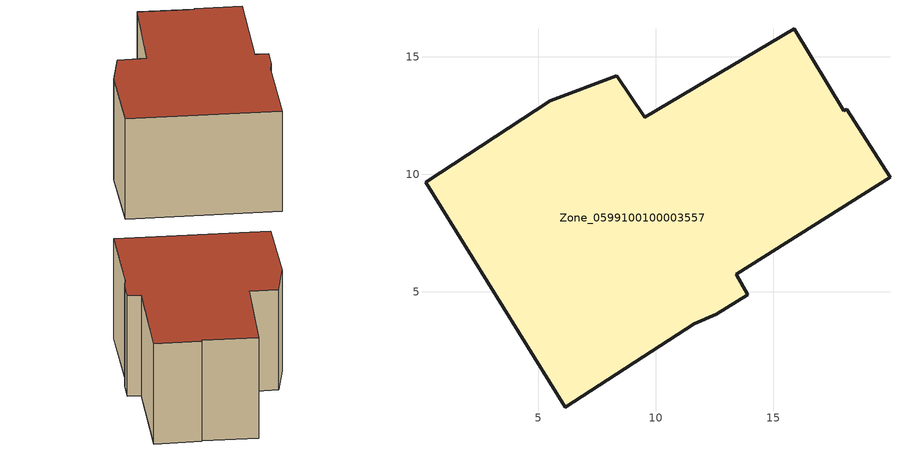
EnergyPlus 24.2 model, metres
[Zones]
Zone_0599100100003557
 floor ground (C_G): 5.49,13.12 8.34,14.2 9.52,12.42 15.88,16.2 17.99,12.69 18.11,12.77 19.96,9.86 13.42,5.73 13.9,4.87 12.57,4.03 11.63,3.62 6.13,0.07 0.19,9.66 z0
 wall outside (C_F): 12.57,4.03 13.9,4.87 13.42,5.73 19.96,9.86 18.11,12.77 17.99,12.69 15.88,16.2 9.52,12.42 8.34,14.2 5.49,13.12 0.19,9.66 6.13,0.07 11.63,3.62 12.57,4.03 z0:8
 roof outside (C_R): 5.49,13.12 0.19,9.66 6.13,0.07 11.63,3.62 12.57,4.03 13.9,4.87 13.42,5.73 19.96,9.86 18.11,12.77 17.99,12.69 15.88,16.2 9.52,12.42 8.34,14.2 z8
[BUILDING]
Pand.0599100100003557: North Axis=0; Terrain=City; Loads Convergence Tolerance Value=0.04; Temperature Convergence Tolerance Value=0.4; Solar Distribution=FullExterior; Maximum Number of Warmup Days=25; Minimum Number of Warmup Days=1
[Site:Location]
Rotterdam.The.Hague.AP_ZH_NLD Design_Conditions: Latitude=51.96; Longitude=4.45; Time Zone=1; Elevation=-4.5
[SITE:GROUNDTEMPERATURE:BUILDINGSURFACE]
18, 18, 18, 18, 18, 18, 18, 18, 18, 18, 18, 18
[MATERIAL] Thermal Absorptance=0.9; Solar Absorptance=0.7; Visible Absorptance=0.7
Name | Roughness | Thickness | Conductivity | Density | Specific Heat
G.D.2006-2014 | MediumSmooth | 0.15 | 0.06 | 540 | 1210
F.D.2006-2014 | Rough | 0.3 | 0.12 | 1920 | 840
R.D.2006-2014 | MediumRough | 0.2 | 0.08 | 1500 | 1000
[CONSTRUCTION]
C_G: G.D.2006-2014
C_F: F.D.2006-2014
C_R: R.D.2006-2014
[ZONE]
Zone_0599100100003557: Type=1; Multiplier=1; Ceiling Height=Autocalculate; Volume=Autocalculate; Floor Area=autocalculate; Part of Total Floor Area=Yes
[ZONEINFILTRATION:DESIGNFLOWRATE]
Infil_Zone_0599100100003557: Zone or ZoneList or Space or SpaceList=Zone_0599100100003557; Schedule=AlwaysOn; Design Flow Rate Calculation Method=Flow/Area; Flow Rate per Floor Area=0.0021; Constant Term Coefficient=1; Temperature Term Coefficient=0; Velocity Term Coefficient=0; Velocity Squared Term Coefficient=0
[HVACTEMPLATE:ZONE:IDEALLOADSAIRSYSTEM]
Zone_0599100100003557: Maximum Heating Supply Air Temperature=50; Minimum Cooling Supply Air Temperature=13; Maximum Heating Supply Air Humidity Ratio=0.0156; Minimum Cooling Supply Air Humidity Ratio=0.0077; Heating Limit=NoLimit; Cooling Limit=NoLimit; Dehumidification Control Type=ConstantSensibleHeatRatio; Cooling Sensible Heat Ratio=0.7; Dehumidification Setpoint=60; Humidification Control Type=None; Humidification Setpoint=30; Outdoor Air Method=None; Outdoor Air Flow Rate per Person=0.00944; Outdoor Air Flow Rate per Zone Floor Area=0; Outdoor Air Flow Rate per Zone=0; Demand Controlled Ventilation Type=None; Outdoor Air Economizer Type=NoEconomizer; Heat Recovery Type=None; Sensible Heat Recovery Effectiveness=0.7; Latent Heat Recovery Effectiveness=0.65
[ZONECONTROL:THERMOSTAT]
ThermostatControl_Zone_0599100100003557: Zone or ZoneList=Zone_0599100100003557; Control Type Schedule=DualSetpointControlType; Control 1=Thermostat_Zone_0599100100003557; Temperature Difference Between Cutout And Setpoint=0
[THERMOSTATSETPOINT:DUALSETPOINT]
Thermostat_Zone_0599100100003557: Heating Setpoint Temperature Schedule=HeatingSetpoint_Zone_0599100100003557; Cooling Setpoint Temperature Schedule=CoolingSetpoint_Zone_0599100100003557
[SCHEDULE:COMPACT]
HeatingSetpoint_Zone_0599100100003557: Through: 12/31, For: AllDays, Until: 24:00, 21
CoolingSetpoint_Zone_0599100100003557: Through: 12/31, For: AllDays, Until: 24:00, 24
DualSetpointControlType: Through: 12/31, For: AllDays, Until: 24:00, 4
AlwaysOn: Through: 12/31, For: AllDays, Until: 24:00, 1
